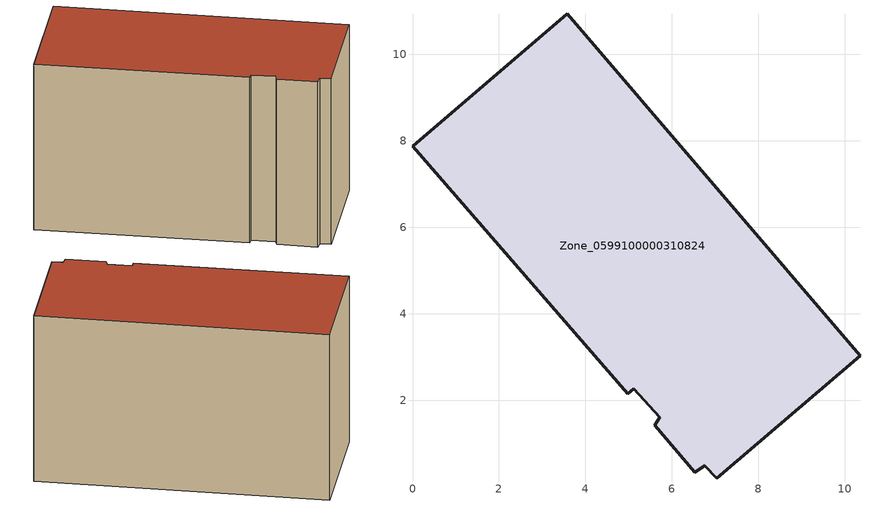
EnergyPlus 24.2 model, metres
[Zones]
Zone_0599100000310824
 floor ground (C_G): 5.72,1.61 5.12,2.26 4.98,2.14 0,7.87 3.58,10.94 10.35,3.03 7.03,0.19 6.76,0.48 6.53,0.33 5.6,1.42 z0
 wall outside (C_F): 10.35,3.03 3.58,10.94 0,7.87 4.98,2.14 5.12,2.26 5.72,1.61 5.6,1.42 6.53,0.33 6.76,0.48 7.03,0.19 10.35,3.03 z0:6.39
 roof outside (C_R): 5.12,2.26 5.72,1.61 5.6,1.42 6.53,0.33 6.76,0.48 7.03,0.19 10.35,3.03 3.58,10.94 0,7.87 4.98,2.14 z6.39
[BUILDING]
Pand.0599100000310824: North Axis=0; Terrain=City; Loads Convergence Tolerance Value=0.04; Temperature Convergence Tolerance Value=0.4; Solar Distribution=FullExterior; Maximum Number of Warmup Days=25; Minimum Number of Warmup Days=1
[Site:Location]
Rotterdam.The.Hague.AP_ZH_NLD Design_Conditions: Latitude=51.96; Longitude=4.45; Time Zone=1; Elevation=-4.5
[SITE:GROUNDTEMPERATURE:BUILDINGSURFACE]
18, 18, 18, 18, 18, 18, 18, 18, 18, 18, 18, 18
[MATERIAL] Thermal Absorptance=0.9; Solar Absorptance=0.7; Visible Absorptance=0.7
Name | Roughness | Thickness | Conductivity | Density | Specific Heat
G.TI.1946 | MediumSmooth | 0.15 | 1 | 540 | 1210
F.TI.1946 | Rough | 0.3 | 0.857143 | 1920 | 840
R.TI.1946 | MediumRough | 0.2 | 0.1 | 1500 | 1000
[CONSTRUCTION]
C_G: G.TI.1946
C_F: F.TI.1946
C_R: R.TI.1946
[ZONE]
Zone_0599100000310824: Type=1; Multiplier=1; Ceiling Height=Autocalculate; Volume=Autocalculate; Floor Area=autocalculate; Part of Total Floor Area=Yes
[ZONEINFILTRATION:DESIGNFLOWRATE]
Infil_Zone_0599100000310824: Zone or ZoneList or Space or SpaceList=Zone_0599100000310824; Schedule=AlwaysOn; Design Flow Rate Calculation Method=Flow/Area; Flow Rate per Floor Area=0.003; Constant Term Coefficient=1; Temperature Term Coefficient=0; Velocity Term Coefficient=0; Velocity Squared Term Coefficient=0
[HVACTEMPLATE:ZONE:IDEALLOADSAIRSYSTEM]
Zone_0599100000310824: Maximum Heating Supply Air Temperature=50; Minimum Cooling Supply Air Temperature=13; Maximum Heating Supply Air Humidity Ratio=0.0156; Minimum Cooling Supply Air Humidity Ratio=0.0077; Heating Limit=NoLimit; Cooling Limit=NoLimit; Dehumidification Control Type=ConstantSensibleHeatRatio; Cooling Sensible Heat Ratio=0.7; Dehumidification Setpoint=60; Humidification Control Type=None; Humidification Setpoint=30; Outdoor Air Method=None; Outdoor Air Flow Rate per Person=0.00944; Outdoor Air Flow Rate per Zone Floor Area=0; Outdoor Air Flow Rate per Zone=0; Demand Controlled Ventilation Type=None; Outdoor Air Economizer Type=NoEconomizer; Heat Recovery Type=None; Sensible Heat Recovery Effectiveness=0.7; Latent Heat Recovery Effectiveness=0.65
[ZONECONTROL:THERMOSTAT]
ThermostatControl_Zone_0599100000310824: Zone or ZoneList=Zone_0599100000310824; Control Type Schedule=DualSetpointControlType; Control 1=Thermostat_Zone_0599100000310824; Temperature Difference Between Cutout And Setpoint=0
[THERMOSTATSETPOINT:DUALSETPOINT]
Thermostat_Zone_0599100000310824: Heating Setpoint Temperature Schedule=HeatingSetpoint_Zone_0599100000310824; Cooling Setpoint Temperature Schedule=CoolingSetpoint_Zone_0599100000310824
[SCHEDULE:COMPACT]
HeatingSetpoint_Zone_0599100000310824: Through: 12/31, For: AllDays, Until: 24:00, 21
CoolingSetpoint_Zone_0599100000310824: Through: 12/31, For: AllDays, Until: 24:00, 24
DualSetpointControlType: Through: 12/31, For: AllDays, Until: 24:00, 4
AlwaysOn: Through: 12/31, For: AllDays, Until: 24:00, 1
